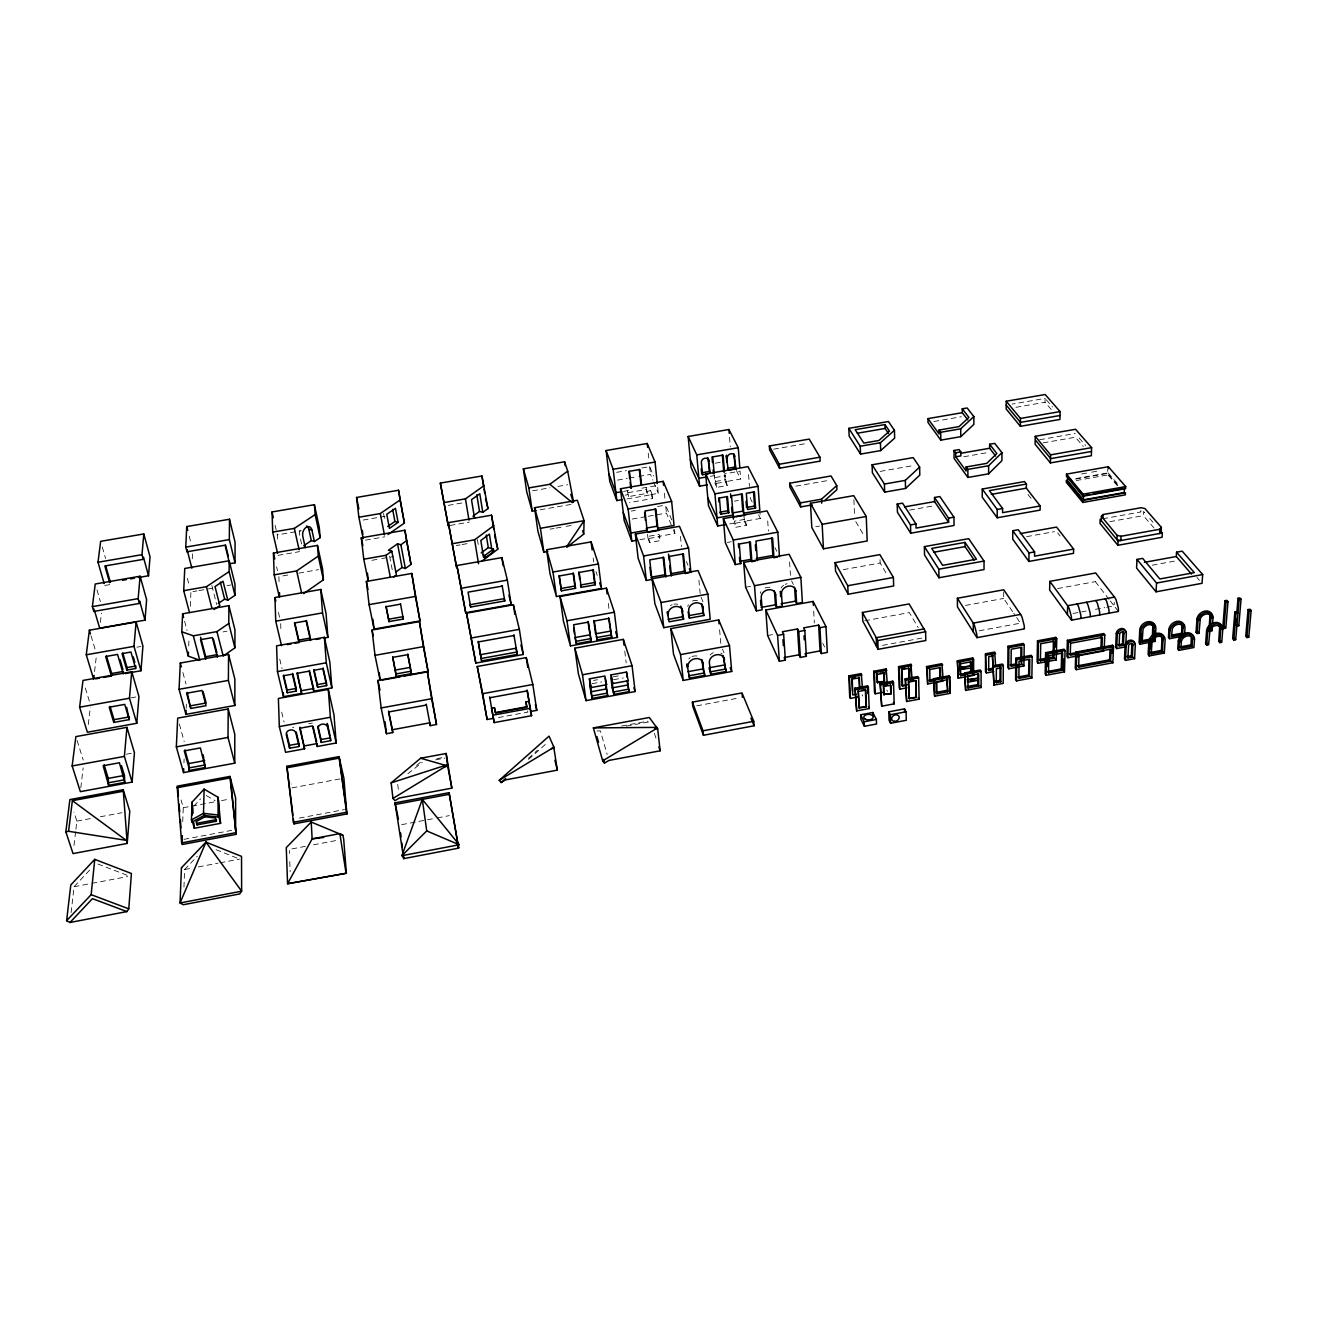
<?xml version="1.0" encoding="UTF-8"?>
<svg xmlns="http://www.w3.org/2000/svg" width="1317" height="1317" viewBox="0 0 1317 1317"><rect width="100%" height="100%" fill="white"/><g stroke="black" fill="none" stroke-linecap="round" stroke-linejoin="round"><path stroke-width="0.75" stroke-dasharray="5 3.75" d="M1012.625 611.631L1003.669 598.445L1003.702 591.514M1051.229 409.439L1045.023 402.294L1045.089 398.409L1012.049 404.105M183.968 887.115L184.61 869.516L197.237 856.33M1109.095 599.416L1095.382 581.637L1095.497 578.179M1117.82 485.183L1107.597 473.412L1107.762 469.313M1117.326 485.66L1108.009 474.91L1108.091 472.869L1074.293 478.861M183.952 762.922L184.117 759.036M186.191 708.233L186.356 704.134M188.71 646.021L189.039 637.922M190.339 606.314L190.916 591.992M192.266 558.869L192.496 553.255M182.717 821.726L183.277 807.716L181.055 799.946M1106.642 607.252L1114.1 605.869L1114.248 602.363M1102.872 518.75L1140.851 511.934L1141.049 507.72M1154.054 528.002L1143.337 515.638L1143.551 511.44L1144.703 512.757L1140.851 511.934M71.118 912.549L74.081 886.72L90.544 869.154M73.982 845.481L75.662 831.274M75.909 829.249L76.863 821.117L73.966 812.145M80.814 787.698L83.152 767.926M88.288 724.498L90.346 707.097M94.544 671.555L96.585 654.335M100.355 622.497L101.458 613.146M193.846 806.185L200.563 798.892M528.397 758.312L537.501 750.229M528.529 759.432L545.403 744.418M407.891 773.737L422.313 762.313M416.567 765.49L421.242 761.572M74.081 886.72L89.935 883.707M91.927 883.328L127.601 876.579M401.652 824.656L435.4 818.269M437.392 817.89L449.311 815.635M305.429 846.337L289.312 849.399L289.46 853.465M313.479 844.823L337.646 840.23M184.61 869.516L190.504 868.397M198.373 866.915L218.013 863.178M219.972 862.816L239.612 859.079M183.985 839.341L231.644 830.385M299.321 818.087L344.461 809.593M76.863 821.117L92.536 818.203M100.388 816.754L121.938 812.737M696.808 705.813L738.409 698.076M436.948 758.641L444.8 757.176M435.532 759.86L444.981 758.098M183.277 807.716L219.527 800.966M221.536 800.588L229.586 799.09M621.575 726.046L647.832 721.156M339.901 778.94L292.111 787.846L291.156 783.944M626.448 726.079L648.491 721.979M308.672 723.741L312.31 723.066M965.493 605.441L1003.669 598.445M1057.584 588.567L1095.382 581.637M593.572 680.445L597.441 679.737M613.278 676.823L619.072 675.769M592.024 683.688L601.688 681.91M613.64 679.704L623.287 677.942M882.505 645.379L924.122 637.691M498.369 717.551L527.87 712.102L526.619 706.785M979.189 630.794L1020.477 623.171L1013.744 613.278M1073.026 613.459L1086.113 611.039M1095.448 609.31L1104.782 607.598M767.646 635.518L773.507 634.448M1152.243 565.191L1175.768 560.877M126.35 754.213L132.408 753.11M864.709 620.768L909.339 612.586L918.212 627.649M130.86 697.895L136.902 696.808M745.636 587.234L751.513 586.18M843.292 569.652L880.151 563.018L887.428 575.381M1026.618 536.645L1054.473 531.64M1109.852 521.664L1143.337 515.638M639.881 539.707L647.98 538.291L649.594 542.505L660.41 540.596L659.142 534.439L648.343 536.348L649.594 542.505M674.452 529.5L674.864 533.55L658.73 536.381L660.41 540.596M729.733 523.87L733.75 523.162L735.693 527.294L746.41 525.401L745.093 519.293L734.392 521.17L735.693 527.294M743.94 515.21L744.401 521.269L760.386 518.454L759.794 510.37M649.149 538.455L659.982 536.546M735.363 523.244L746.097 521.351M1081.669 473.939L1089.686 472.507M1091.694 472.161L1099.728 470.745M1075.528 479.092L1107.597 473.412M136.886 647.174L140.919 646.466M222.968 631.913L226.952 631.205M727.346 542.439L731.281 541.731M815.717 526.767L819.618 526.076M909.586 510.107L933.868 505.81M1076.219 480.557L1108.009 474.91M631.32 511.078L635.354 510.37M657.545 506.502L663.587 505.432M1039.673 439.713L1075.199 433.507M192.924 591.629L196.924 590.938M198.933 590.576L212.959 588.123M226.985 585.67L231.002 584.978M282.859 575.908L290.794 574.508M298.729 573.125L318.582 569.652M371.937 560.318L379.806 558.935M381.765 558.589L393.569 556.531M456.275 545.551L460.176 544.876M462.119 544.53L469.906 543.164M550.062 529.154L554.111 528.446M556.12 528.084L564.219 526.668M566.244 526.323L572.302 525.253M795.814 486.154L829.266 480.293M880.184 471.387L913.339 465.592M963.781 456.752L988.902 452.357M1043.146 442.874L1075.331 437.244L1083.348 446.479M632.226 519.063L646.301 516.593M648.326 516.248L666.418 513.07L672.559 527.969M734.392 501.168L738.376 500.46M617.525 480.112L627.221 478.433M629.164 478.104L636.918 476.754M638.86 476.425L650.483 474.416L652.837 480.096M715.246 463.205L721.288 462.168M623.55 491.389L631.518 489.99M641.922 488.195L657.479 485.496L658.302 493.381L651.059 494.632L650.647 490.698L646.499 491.422L646.071 487.471L647.273 493.348L628.555 496.608L627.369 490.714L628.555 496.608M710.472 476.293L714.341 475.618L716.827 487.339L727.149 485.545L724.646 473.824L740.072 471.157L740.681 479.042L725.288 481.726L724.646 473.824M628.11 492.657L646.845 489.397M715.246 477.511L725.568 475.733M104.734 585.472L110.184 584.534M278.068 555.346L299.519 551.625M365.484 540.151L384.811 536.793M450.184 525.434L469.329 522.108M540.151 509.794L573.899 503.917M625.048 495.143L627.814 494.665M715.592 481.479L725.897 479.684M627.057 498.945L652.211 494.583L652.639 498.517L629.444 502.567M716.497 483.388L726.819 481.594M616.619 472.326L626.332 470.646M641.889 467.963L649.66 466.63L653.578 476.063M277.443 538.999L277.294 534.9L301.313 530.751M363.163 520.067L384.976 516.297M448.241 505.366L463.979 502.65M532.562 490.813L550.111 487.784M557.898 486.434L567.643 484.755M773.589 449.179L807.469 443.319M933.885 421.489L961.311 416.748M1015.901 407.315L1045.023 402.294M597.013 730.935L600.387 730.935L607.203 754.542M97.886 864.018L127.716 875.476M216.103 849.695L237.817 858.355M206.357 795.567L215.115 800.703M1046.34 399.841L1052.546 406.969M1149.757 518.569L1153.56 522.931M1079.133 438.018L1085.685 445.541M1108.091 472.869L1118.759 485.133M1196.939 577.439L1199.491 580.385M1028.001 494.451L1031.623 499.143M1057.683 532.858L1060.103 536.003M1110.346 601.029L1114.1 605.869M1115.17 607.269L1118.413 611.467M855.77 521.598L864.067 535.706M886.835 690.059L887.576 691.458M862.108 694.685L862.833 696.084M736.45 470.581L740.681 479.042M752.172 502.024L750.344 498.369L749.9 492.377M758.559 514.799L760.386 518.454M774.989 547.674L776.783 551.28M791.599 580.929L793.394 584.518M822.779 643.322L824.59 646.96M725.288 481.726L727.149 485.545M744.401 521.269L746.41 525.401M716.827 487.339L715.016 483.504L714.341 475.618M671.752 519.902L665.612 505.086L666.418 513.07M653.611 482.006L658.302 493.381M673.333 529.829L674.864 533.55M686.387 561.503L687.902 565.158M701.105 597.227L703.377 602.725M722.506 649.149L724.037 652.87M650.647 490.698L652.211 494.583M651.059 494.632L652.639 498.517M646.499 491.422L647.273 493.348M654.351 733.289L656.936 741.076M596.008 571.66L597.227 575.397M77.094 740.516L83.251 760.041M85.325 688.034L90 703.245M91.038 635.782L95.483 650.614M96.964 589.884L100.405 601.639M102.298 547.065L105.59 558.54M179.326 723.988L184.199 741.57M182.882 672.559L185.977 683.984M184.594 621.229L187.063 630.497M187.327 578.262L189.385 586.098M189.204 536.134L191.163 543.789M211.872 585.555L216.696 604.536M281.69 712.151L284.044 721.914M279.764 659.175L282.019 668.707M278.43 612.405L279.731 617.969M276.619 566.787L277.525 570.705M275.105 525.335L277.294 534.9M300.506 539.13L301.774 544.859M383.527 513.416L384.696 519.458M389.618 556.169L392.301 570.031M477.38 539.526L478.565 546.753M593.144 557.996L593.671 562.03M608.306 603.449L609.261 611.088M397.718 784.405L398.672 792.175M624.768 651.141L626.184 662.912M647.536 534.241L647.98 538.291M648.227 453.13L649.051 460.835M649.66 466.63L650.483 474.416M664.394 493.217L665.2 501.135M680.461 536.398L681.465 546.473M698.915 580.106L700.167 593.473M719.592 629.724L720.794 643.453M729.536 437.211L730.293 446.842M748.566 474.548L749.455 486.417M767.712 520.989L768.42 531.08M789.607 561.931L790.447 575.299M813.692 611.236L814.367 623.007M853.893 499.686L854.552 515.803M278.891 576.599L279.105 582.624M280.686 623.682L280.916 629.674M289.773 861.581L290.168 871.722M880.036 559.659L880.151 563.018M299.667 535.311A6.7 4.544 -73.4 0 1 300.852 528.759M292.555 727.231A4.856 3.951 -4.2 0 1 293.691 727.659M688.775 658.912A7.787 6.404 -20.9 0 1 690.256 657.595M692.018 656.607A7.787 6.404 -20.9 0 1 699.541 656.936M710.093 654.993A7.787 6.387 -21.8 0 1 713.353 652.705M720.843 653.034A7.787 6.387 -21.8 0 1 722.16 654.154M687.803 606.413A7.441 6.239 -21.9 0 1 688.379 604.766M692.512 601.029A7.441 6.239 -21.9 0 1 698.092 600.667M670.402 605.655A7.458 6.239 -21 0 1 672.098 604.717M673.975 604.157A7.458 6.239 -21 0 1 677.712 604.338M781.063 588.04A7.425 6.157 -25.8 0 1 783.549 585.258M785.245 584.32A7.425 6.157 -25.8 0 1 787.105 583.76M760.271 593.341A7.425 6.173 -25 0 1 760.88 591.679M765.045 587.958A7.425 6.173 -25 0 1 770.577 587.596"/><path stroke-width="1.5" d="M235.611 829.644L235.628 797.97L229.915 776.421L177.136 786.183L181.631 842.88L182.388 844.46L236.089 834.352L230.475 778.512M984.029 561.058L984.029 569.57L938.955 577.751L924.55 555.017L924.386 546.621L968.686 538.669L984.029 561.058L938.84 569.224L924.386 546.621M995.553 665.299L994.73 652.08L985.528 653.792L985.511 671.604L986.367 672.954L993.693 671.588M986.367 672.954L985.528 653.792M234.755 763.169L234.788 734.376L228.203 708.974L177.696 718.127L176.33 746.887L183.557 772.602L234.755 763.169L228.006 737.438L228.203 708.974M234.838 705.484L234.87 679.177L228.565 654.434L180.297 663.044L179.063 689.301L185.927 714.357L234.838 705.484L228.384 680.412L228.565 654.434M228.895 605.655L228.779 623.468L216.943 631.617L223.215 656.064L234.92 647.832L234.936 629.789L228.895 605.655L182.619 613.804L181.762 631.781L188.298 656.146L199.789 660.245L193.319 635.815L181.762 631.781M218.276 603.449L224.647 599.153L227.775 600.19L234.986 595.317L235.002 584.271L229.207 560.746L184.759 568.467L183.705 590.674L189.483 612.504M235.035 562.836L235.068 542.192L229.487 519.244L186.734 526.57L185.763 547.115L186.981 551.79L225.059 545.205L229.635 563.775L235.035 562.836L229.339 539.591L229.487 519.244M954.035 450.48L955.73 452.801L955.763 456.801L960.867 455.912L960.85 451.912L959.138 449.591L954.035 450.48L954.101 458.448L967.913 477.462L988.606 473.824L988.623 465.741L1001.957 452.653L994.73 443.385L989.643 444.257L989.643 448.257L995.619 456.011M993.248 655.882L988.721 656.739L988.705 670.518L993.199 669.678L992.376 654.533L993.94 685.103L1003.192 683.375L1003.307 665.447L1002.418 664.064L993.117 665.793L993.94 685.103M996.294 682.65L996.36 668.773L1000.92 667.917L1000.838 681.794L996.294 682.65L995.422 681.251L999.965 680.412L1000.838 681.794M997.183 517.762L997.216 509.481L982.252 489.035L1024.478 481.561L1026.42 484.047L1026.355 488.163L1040.167 505.958L1040.101 510.107L997.183 517.762L982.252 497.217L982.252 489.035M236.089 834.352L229.915 776.421M999.965 680.412L1000.047 666.55L1000.92 667.917M1001.957 452.653L1001.908 460.67L988.606 473.824M1026.42 484.047L989.396 490.615L1002.599 508.51L1002.583 512.659L1040.167 505.958M234.986 595.317L229.125 571.627L229.207 560.746M1006.237 401.224L1006.188 408.994L1020.379 426.313L1059.905 419.448L1060.086 411.579L1045.171 394.524L1006.237 401.224L1020.477 418.444L1020.379 426.313M1007.999 646.285L1007.818 667.423L1008.707 668.789L1023.918 665.925L1024.214 644.787L1023.309 643.437L1007.999 646.285L1008.871 647.635L1008.707 668.789M1073.635 549.09L1034.536 556.169L1034.602 551.905L1018.271 529.763L1012.789 530.751L1012.707 539.147L1028.873 561.437L1073.503 553.338L1073.635 549.09L1056.563 527.08L1020.247 533.615M1015.819 658.22L1015.588 679.49L1016.494 680.873L1031.853 677.975L1032.199 656.706L1031.293 655.339L1015.819 658.22L1016.724 659.587L1016.494 680.873M1020.774 659.685L1021.63 664.361L1011.044 666.336L1011.209 649.232L1021.844 647.256L1021.63 664.361M1020.807 658.023L1020.922 647.931M218.424 817.083L218.095 797.312L204.102 789.113L192.035 802.168L191.442 819.931L192.035 822.038L204.102 815.437L218.424 817.083L218.622 802.761M1028.873 561.437L1029.005 552.91L1012.789 530.751M216.367 821.248L216.4 819.635L197.073 823.257L197.023 824.886L216.367 821.248L215.478 817.989L204.958 816.77L196.101 821.61L197.023 824.886M1029.548 676.395L1029.812 659.191L1019.062 661.2L1018.864 678.403L1029.548 676.395L1028.643 675.028L1028.873 659.85M1037.5 640.803L1037.121 661.941L1038.026 663.291L1056.234 659.883L1056.761 638.729L1055.822 637.395L1037.5 640.803L1038.422 642.136L1038.026 663.291M1040.397 660.854L1040.71 643.733L1054.374 641.198L1053.962 658.302L1040.397 660.854L1039.475 659.504L1053.04 656.969L1053.962 658.302M1045.616 652.656L1045.171 673.925L1046.093 675.308L1064.482 671.851L1065.058 650.565L1064.12 649.215L1045.616 652.656L1046.554 654.022L1046.093 675.308M1047.673 666.451L1047.937 654.269M1049.83 581.357L1049.633 590.016L1071.511 620.159L1118.413 611.467A9.894 3.441 78.8 0 0 1118.232 607.68L1116.092 599.893A11.557 4.017 78.8 0 0 1114.478 597.095L1095.695 572.977L1049.83 581.357L1067.643 605.721A11.59 3.737 78.9 0 1 1069.206 608.536L1071.297 616.356A9.927 3.21 78.9 0 1 1071.511 620.159M1048.48 672.839L1048.859 655.636L1062.654 653.051L1062.193 670.271L1048.48 672.839L1047.558 671.472L1061.255 668.904L1062.193 670.271M191.442 819.931L203.509 813.33L204.102 789.113M184.923 749.9L188.726 763.564L189.236 770.461L205.287 767.498L203.131 754.756M204.102 815.437L204.135 813.824M205.287 767.498L200.382 747.924L184.248 750.888L188.611 766.527M204.958 816.77L204.991 815.157M1053.04 656.969L1053.123 653.644M1053.156 651.981L1053.452 639.864M1055.592 647.009L1055.822 637.395M205.715 656.722L205.65 659.191L200.513 639.683L212.317 637.593L217.354 657.101L217.404 654.631L205.715 656.722L200.596 637.23M567.051 547.148L583.744 534.093L584.073 520.676L577.34 500.279L534.521 507.72L537.929 531.278L543.855 552.169L547.79 551.461M1061.255 668.904L1061.7 651.685M1066.507 474.136L1066.441 476.178L1083.002 496.246L1125.607 488.656L1125.689 486.582L1108.338 466.728L1066.507 474.136L1083.068 494.171L1083.002 496.246M1063.856 658.879L1063.543 670.485L1064.482 671.851M1067.412 614.496L1067.643 605.721L1114.478 597.095M1104.288 646.91L1104.782 634.86L1103.794 633.543L1067.379 640.325L1066.935 656.36L1067.873 657.71L1104.123 650.927L1103.152 649.594M1067.873 657.71L1068.334 641.659L1067.379 640.325M1069.651 641.922L1070.589 643.256L1070.244 655.273L1076.187 654.154M1075.775 652.129L1075.265 668.279L1076.236 669.645L1112.832 662.764L1113.54 646.614L1112.536 645.264L1075.775 652.129L1076.73 653.495L1076.236 669.645M192.035 822.038L192.084 820.409L194.307 828.261L220.597 823.323L218.095 797.312M192.266 814.943L192.512 807.634M1077.948 657.101L1078.047 653.742L1079.018 655.092L1078.623 667.192L1110.593 661.183L1111.104 649.083L1079.018 655.092M1082.804 502.468L1082.87 500.394L1066.342 480.277L1066.293 482.318L1082.804 502.468L1125.327 494.863L1125.409 492.805L1082.87 500.394M1093.258 493.957L1124.405 488.393L1124.208 492.542L1083.397 499.834L1083.529 495.686L1078.623 489.759M189.236 770.461L189.286 768.98M190.751 708.464L186.602 693.236L202.011 690.454L206.078 705.698L190.751 708.464L187.244 692.462M1101.259 520.577L1101.424 516.363L1103.037 514.552L1141.049 507.72L1144.917 508.543L1161.38 527.376L1161.133 531.64L1159.586 533.517L1159.816 529.253L1161.38 527.376M1102.938 517.351L1103.037 514.552M1101.407 635.996L1100.93 648.013L1069.305 653.923M1108.255 468.77L1108.338 466.728M1101.983 647.338L1102.378 637.329L1070.589 643.256M183.557 772.602L183.721 768.733M185.927 714.357L186.109 710.275M188.298 656.146L188.463 652.096M181.993 839.719L182.158 835.719M1110.593 661.183L1109.605 659.817L1110.033 649.413M1112.19 653.331L1112.536 645.264M1101.424 516.363L1117.129 535.377L1116.948 539.641L1120.866 540.53L1121.047 536.266L1159.816 529.253M1117.903 545.287L1118.1 541.024L1100.156 519.244L1100.008 523.442L1117.903 545.287L1162.088 537.27L1162.335 533.006L1161.133 531.64M1125.788 644.902L1126.348 633.033L1125.344 631.716A4.856 3.688 -33 0 0 1120.997 628.571A4.856 3.688 -33 0 0 1116.289 633.395L1115.68 647.24L1116.668 648.573L1125.689 646.877L1124.702 645.56M1116.668 648.573L1117.277 634.712L1116.289 633.395M186.981 551.79L187.08 549.699L191.887 568.22M1119.582 634.415L1119.055 646.137L1123.483 645.297L1123.977 632.983A2.354 1.794 -33 0 0 1119.713 633.773L1118.594 633.098M1123.483 645.297L1122.496 643.98L1122.973 631.666M1125.13 645.1L1124.471 659.027L1125.492 660.377L1134.596 658.665L1135.32 644.737L1134.283 643.387A4.906 3.704 -32.9 0 0 1129.904 640.243A4.906 3.704 -32.9 0 0 1125.13 645.1L1126.15 646.449L1125.492 660.377M1127.912 657.924L1128.603 645.495A2.387 1.794 -32.8 0 1 1132.916 644.688L1132.39 657.084L1127.912 657.924L1126.891 656.574L1131.369 655.734L1132.39 657.084M1131.369 655.734L1131.879 643.338M1176.558 552.202L1194.321 572.632L1159.816 578.97L1142.662 558.375L1136.999 559.412L1136.571 568.055L1156.046 591.81L1202.042 583.316L1202.668 574.558L1182.205 551.164L1176.558 552.202L1176.295 556.515L1191.49 574.08M1154.844 626.974A8.083 6.108 -33.5 0 0 1147.683 621.739A8.083 6.108 -33.5 0 0 1139.781 629.789L1139.106 642.861L1140.127 644.178L1155.124 641.379L1155.882 628.291A8.1 6.108 -33.5 0 0 1148.704 623.056A8.1 6.108 -33.5 0 0 1140.802 631.09L1140.127 644.178M1141.213 638.943L1141.51 633.296M1142.119 642.153L1143.008 629.427A6.009 4.527 -33.5 0 1 1148.622 624.752A6.009 4.527 -33.5 0 1 1153.824 627.402L1153.313 640.062L1142.119 642.153L1141.098 640.836L1150.416 639.091M1164.063 638.58A8.165 6.124 -33.4 0 0 1156.836 633.329A8.165 6.124 -33.4 0 0 1148.852 641.428L1148.128 654.582L1149.165 655.932L1164.31 653.084L1165.117 639.914A8.182 6.141 -33.4 0 0 1157.89 634.662A8.182 6.141 -33.4 0 0 1149.906 642.762L1149.165 655.932M1150.367 648.754L1150.679 643.075M1151.19 653.89L1152.128 641.083A6.075 4.56 -33.4 0 1 1157.791 636.391A6.075 4.56 -33.4 0 1 1163.043 639.041L1162.483 651.767L1151.19 653.89L1150.153 652.541L1161.429 650.417L1162.483 651.767M1152.391 636.852L1152.787 626.102A6.009 4.527 -33.5 0 0 1152.293 625.015M1156.046 591.81L1156.54 583.052L1136.999 559.412M1154.416 634.448L1154.63 630.711M1161.429 650.417L1161.989 637.708A6.058 4.56 -33.4 0 0 1159.536 635.189M1183.934 626.563A8.083 6.042 -34 0 0 1176.871 621.361A8.083 6.042 -34 0 0 1168.953 629.361L1168.459 637.362L1169.512 638.679L1182.584 636.226M1169.512 638.679L1170.006 630.678A8.083 6.058 -34 0 1 1177.925 622.661A8.083 6.058 -34 0 1 1185.004 627.88L1184.592 633.889M1193.268 636.457A8.165 6.075 -33.8 0 0 1185.3 633.131A8.165 6.075 -33.8 0 0 1178.287 640.967L1177.76 649.018L1178.83 650.368L1193.926 647.52L1194.503 639.469L1193.4 638.136M1178.83 650.368L1179.357 642.301A8.165 6.075 -33.8 0 1 1187.374 634.218A8.165 6.075 -33.8 0 1 1194.503 639.469M1182.666 634.564L1182.962 626.991A6.009 4.494 -34 0 0 1177.826 624.357A6.009 4.494 -34 0 0 1172.212 628.999L1171.521 636.654L1182.666 634.564L1181.612 633.263L1181.909 625.69A5.992 4.494 -34 0 0 1180.608 623.764M1181.283 642.054L1180.872 648.31L1192.115 646.203L1192.445 638.58A6.058 4.511 -33.8 0 0 1187.259 635.946A6.058 4.511 -33.8 0 0 1181.579 640.622L1181.283 642.054L1180.213 640.721M1192.115 646.203L1191.029 644.869L1191.358 637.263A6.058 4.511 -33.8 0 0 1190.058 635.321M1212.315 626.974L1212.035 630.728L1210.125 631.073L1211.014 616.751A6.025 4.478 -34.6 0 0 1205.911 614.101A6.025 4.478 -34.6 0 0 1200.264 618.76L1199.03 633.164L1197.12 633.51L1196.05 632.209L1196.972 619.122A8.1 6.025 -34.6 0 1 1204.94 611.088A8.1 6.025 -34.6 0 1 1211.936 616.34L1213.023 617.624L1212.595 623.237M1197.12 633.51L1198.058 620.422A8.1 6.042 -34.6 0 1 1206.026 612.389A8.1 6.042 -34.6 0 1 1213.023 617.624M1219.838 642.647L1220.777 628.242A6.091 4.511 -34.5 0 0 1215.64 625.575A6.091 4.511 -34.5 0 0 1209.928 630.267L1208.627 644.754L1206.701 645.116L1205.615 643.799L1206.586 630.629A8.182 6.058 -34.5 0 1 1214.653 622.529A8.182 6.058 -34.5 0 1 1221.682 627.797L1222.802 629.114L1221.764 642.301L1219.838 642.647L1218.719 641.33L1219.657 626.925A6.075 4.494 -34.5 0 0 1218.373 624.966M128.77 908.845L131.42 873.5L94.758 859.359L70.789 884.975L66.607 920.715L69.982 922.476L126.893 911.594L128.77 908.845L91.153 894.671L66.607 920.715M1206.701 645.116L1207.689 631.946A8.182 6.058 -34.5 0 1 1215.772 623.846A8.182 6.058 -34.5 0 1 1222.802 629.114M1209.187 627.929L1209.911 615.451A6.009 4.478 -34.6 0 0 1207.557 612.948M1211.228 625.69L1210.932 629.427L1212.035 630.728M127.206 843.423L129.774 811.288L123.222 789.723L69.883 799.584L65.85 831.801L73.028 853.597L127.206 843.423L123.222 789.723M132.095 782.1L134.433 752.731L126.926 727.346L75.876 736.615L72.155 765.967L80.353 791.649L132.095 782.1L124.391 756.402L126.926 727.346M136.787 723.28L138.927 696.446L131.766 671.719L83.004 680.428L79.613 707.196L87.383 732.236L136.787 723.28L129.461 698.224L131.766 671.719M125.214 673.563L140.968 670.748L142.927 646.104L136.112 621.986L89.375 630.217L86.263 654.796L93.639 679.21L94.1 675.374M145.002 620.142L146.615 599.729L140.112 576.22L95.236 584.007L92.371 606.643L93.787 611.434L139.487 603.433L139.684 601.145L145.002 620.142L99.68 628.127L94.626 611.022M138.499 577.505L148.525 575.759L150.039 556.877L143.8 533.945L100.652 541.336L98.001 562.26L104.158 583.546M1050.406 462.925L1050.571 454.859L1035.244 436.306L1075.561 429.276L1091.628 447.632L1091.365 455.715L1050.406 462.925L1035.113 444.273L1035.244 436.306M1222.834 627.205L1224.942 600.7L1226.868 600.338L1227.987 601.622L1225.831 628.143L1223.937 628.489L1222.834 627.205L1224.728 626.843M1223.937 628.489L1226.061 601.968L1224.942 600.7M135.667 668.509L135.881 666.007L127.025 667.587L126.794 670.09L135.667 668.509L130.943 652.03L122.02 653.627L126.794 670.09M1234.869 612.043L1236.021 613.36L1237.947 612.998L1236.811 611.681L1234.869 612.043L1232.646 638.712L1233.782 640.029L1235.692 639.667L1239.149 599.548L1238.013 598.264L1239.923 597.918L1241.058 599.186L1238.803 625.707L1236.91 626.069L1235.79 624.768M1233.782 640.029L1236.021 613.36M1235.955 622.727L1236.301 618.661M1236.811 612.537L1238.013 598.264M104.076 764.716L108.274 778.38L108.587 785.344L124.769 782.347L124.424 775.4L121.477 765.654M129.214 719.625L124.736 704.397L109.196 707.196L113.772 722.424L129.214 719.625L126.646 707.377M109.657 582.674L104.85 565.981L143.273 559.346L143.454 557.223L148.525 575.759M124.769 782.347L119.435 762.773L103.17 765.753L108.587 785.344M140.968 670.748L133.988 646.334L136.112 621.986M139.487 603.433L138.153 598.642L140.112 576.22M143.273 559.346L141.989 554.671L143.8 533.945M1248.072 609.59L1245.734 636.259L1246.87 637.576L1248.779 637.214L1251.15 610.528L1249.998 609.228L1248.072 609.59L1249.224 610.89L1246.87 637.576M113.772 722.424L114.036 719.675L110.052 706.373M91.153 894.671L94.758 859.359M103.516 677.448L111.418 676.033L111.682 673.514L106.496 655.981M65.85 831.801L68.583 831.29L72.369 800.67L123.09 791.287M93.787 611.434L94.067 609.129M401.866 855.704L422.313 799.386L459.205 844.74L401.866 855.704L426.724 830.912L422.313 799.386M566.623 546.72L584.073 520.676L540.431 528.298L534.521 507.72M69.982 922.476L92.453 898.655L126.893 911.594M342.799 835.192L311.207 822.055L286.266 847.638L287.567 883.74L346.371 873.237L343.688 839.094L342.799 835.192L339.852 833.612L312.145 838.863L287.567 883.74L346.371 873.237M905.553 488.442L919.793 475.091L919.628 467.074L913.158 457.608L872.101 464.786L872.381 472.754L884.662 492.13L905.553 488.442L905.339 480.376L919.628 467.074M962.266 412.698L927.942 418.625L928.008 422.494L940.815 440.141L960.768 436.668L973.872 424.387L973.856 416.584L967.139 407.974L962.25 408.813L962.266 412.698L967.814 419.909M962.25 408.813L968.9 417.423L959.039 426.593L939.087 430.05L940.717 432.272L960.719 428.799L973.856 416.584M499.225 780.306L551.477 748.698L553.7 746.706L549.041 736.154L499.225 780.306L501.118 782.545L505.53 779.878L557.354 770.132L553.7 746.706M824.771 500.493L836.937 489.628L836.756 485.627L831.043 475.964L789.657 483.207L789.904 487.175L800.654 506.93L812.145 504.905M880.678 450.595L894.655 438.117L894.441 430.297L888.432 421.522L848.823 428.354L849.152 436.125L860.544 454.102L880.678 450.595L880.431 442.726L894.441 430.297M501.118 782.545L505.679 778.512M789.657 483.207L800.407 502.896L821.512 499.176L836.756 485.627M391.149 782.874L420.633 758.23L446.167 753.489L451.846 788.142L399.38 798.003L394.985 800.67L392.976 798.431L391.149 782.874L447.467 764.683L446.167 753.489M491.702 548.563L489.397 534.126L480.82 540.48L483.569 557.321L485.282 557.815L493.793 551.411L493.414 549.041L488.294 547.609L481.182 552.926M481.726 561.256L497.777 549.173L491.521 515.194L448.307 522.684L456.637 567.528L448.307 522.684M483.174 554.951L484.903 555.445L493.414 549.041M452.521 543.674L474.581 539.822L494.023 525.483M523.359 468.852L528.841 487.916L549.864 484.294L567.693 471.14L564.598 461.79L523.359 468.852L526.718 491.817L532.216 511.177L536.184 510.486M396.071 571.841L402.047 567.512L405.373 568.483L411.003 564.417L404.895 530.224L361.286 537.813L363.772 559.198L368.2 581.044M472.935 516.231L479.52 511.457L482.796 512.329L487.948 508.592L481.94 475.964L440.339 483.092L448.274 525.763L440.339 483.092M393.553 577.076L396.401 575.002L391.808 551.197L388.466 550.226L397.536 543.789L400.878 544.761L406.558 540.711L404.895 530.224M363.772 559.198L386.046 555.297L391.808 551.197M444.241 502.518L465.461 498.847L484.277 485.496M303.667 593.605L323.406 579.793L322.566 568.96L317.463 545.419L273.426 553.058L274.183 574.854L279.27 596.7M388.071 534.504L404.401 523.063L398.541 490.253L356.561 497.464L358.882 517.235L363.163 538.554M387.692 526.504L394.935 521.466L398.129 522.355L395.462 508.296L386.737 514.305L389.453 528.413L398.129 522.355M274.183 574.854L296.654 570.919L318.27 556.103L317.463 545.419M358.882 517.235L380.3 513.548L400.088 499.966L398.541 490.253M213.98 609.541L219.824 605.573L215.017 586.575L223.034 581.241L227.775 600.19M303.717 545.748L311.306 540.612L314.401 541.534L320.113 537.682L319.323 527.64L314.401 504.691L272.043 511.951L272.718 532.101L277.624 553.403M183.705 590.674L206.407 586.707L229.125 571.627M272.718 532.101L294.333 528.38L315.142 514.585L314.401 504.691M392.976 798.431L445.097 766.708L447.731 766.214L447.467 764.683M602.692 760.847L655.109 729.338L657.677 728.861L660.146 750.805L608.898 760.436L604.487 763.103L602.692 760.847L593.358 727.906L649.297 717.485L657.677 728.861M395.232 804.489L449.344 794.299L449.081 792.686L395.034 802.86L403.71 858.635L458.629 848.132L449.081 792.686M888.81 711.822L904.499 708.875L906.063 711.773L906.294 720.3L890.605 723.263L889.074 720.35L888.81 711.822L890.341 714.736L890.605 723.263M346.437 809.231L343.885 778.199L339.029 756.617L286.843 766.28L293.411 822.269L293.987 823.882L347.062 813.89L339.49 758.707M890.341 714.736L906.063 711.773M860.676 714.769L864.182 721.782L876.365 719.477L876.529 724.004L864.38 726.293L860.857 719.28L860.676 714.769L872.792 712.497L876.365 719.477M877.138 682.041L884.53 681.432L877.517 682.733L876.842 673.761L877.517 682.733M959.747 662.402L959.78 667.406L970.859 666.089L970.859 668.114L959.797 669.415L960.653 675.769L965.987 674.765M959.78 667.406L970.859 666.089M855.029 688.231L867.623 685.894L868.364 687.293L869.204 708.546L856.676 710.9L855.029 688.231L856.676 710.9M880.2 683.539L892.761 681.185L893.535 682.601L894.177 703.854L881.699 706.192L880.2 683.539L881.699 706.192M905.306 678.848L917.834 676.51L918.624 677.909L919.101 699.162L906.656 701.517L905.306 678.848L906.656 701.517M961.575 669.085L965.114 668.41M855.754 689.664L868.364 687.293M880.958 684.955L893.535 682.601M906.096 680.247L918.624 677.909M1016.724 659.587L1032.199 656.706M1046.554 654.022L1065.058 650.565M593.358 727.906L657.183 727.379M861.795 690.092L865.713 690.124L866.388 706.768L859.293 708.102L858.223 690.75L859.293 708.102M883.394 686.058L890.868 685.433L891.148 693.779L883.674 694.388L883.394 686.058L886.934 685.383M910.245 681.037L913.8 680.379M551.477 748.698L554.078 748.221M858.585 691.458L865.713 690.124M908.862 682.074L915.957 680.741L916.352 697.384L909.29 698.718L908.483 681.366L909.29 698.718M993.989 667.176L1003.307 665.447M933.555 678.716L949.145 675.802L949.969 677.201L950.15 693.335L934.642 696.249L933.555 678.716L934.642 696.249M964.686 672.905L980.227 669.991L981.083 671.39L981.099 687.523L965.641 690.421L964.686 672.905L965.641 690.421M959.83 674.386L968.686 672.74M987.849 669.151L992.343 668.312M1010.172 664.986L1015.456 663.998M1118.067 644.803L1122.496 643.98M1172.328 634.992L1181.612 633.263M856.182 694.273L852.675 694.915L852.28 679.078L859.342 677.778L859.82 688.791M905.207 668.476L901.684 669.135L902.145 685.663L907.397 684.692M934.362 680.115L949.969 677.201M965.542 674.288L981.083 671.39M1076.73 653.495L1113.54 646.614M902.145 685.663L906.03 685.713M939.663 667.801L939.828 678.14L929.16 680.132L929.95 681.515L935.284 680.51M1196.05 632.209L1197.943 631.847L1199.03 633.164M947.614 679.687L936.782 681.712L936.98 693.796L947.763 691.771L946.791 678.288L947.763 691.771M967.073 674.485L967.929 675.884L978.712 673.86L978.729 685.943L967.995 687.968L967.155 686.569L977.872 684.544L978.729 685.943M862.52 688.396L861.236 673.58L848.757 675.901L849.728 697.006L850.436 698.405L857.515 697.072M887.329 683.77L886.127 668.954L873.698 671.258L874.488 692.363L875.212 693.763L882.275 692.446M912.055 679.144L910.952 664.328L898.556 666.632L899.165 687.754L899.923 689.137L906.969 687.82M942.939 677.07L941.968 663.669L926.542 666.55L927.645 683.951L943.005 681.07L942.198 679.704M958.332 678.206L973.642 675.341L973.592 659.307L972.753 657.94L957.377 660.805L958.332 678.206L957.377 660.805M883.674 694.388L891.148 693.779M967.106 679.523L978.284 678.206L978.301 680.231L967.534 682.255L967.534 680.231L978.284 678.206M692.396 702.126L703.015 730.803L753.736 721.304L754.098 725.782L703.443 735.281L692.841 706.554L692.396 702.126L741.998 692.923L753.736 721.304M970.695 680.889L974.284 680.214M936.008 681.992L936.173 692.38L946.939 690.355M1017.959 677.02L1028.643 675.028M1109.605 659.817L1077.668 665.809L1078.623 667.192M1179.802 646.976L1191.029 644.869M858.931 707.377L866.388 706.768M908.911 698.01L916.352 697.384M1205.615 643.799L1207.524 643.437M1218.719 641.33L1220.645 640.967M181.631 842.88L235.414 832.756M293.411 822.269L346.569 812.26L347.062 813.89M489.611 696.858L494.221 722.605L531.591 715.691L527.014 689.993M976.951 637.658L1024.363 628.884A9.943 2.963 79 0 0 1024.099 625.081L1022.058 617.229A11.623 3.457 79 0 0 1020.576 614.397L1003.719 589.786L957.377 598.264L957.459 606.907L976.951 637.658A9.976 2.716 79 0 0 976.671 633.856L974.662 625.97A11.655 3.177 79 0 0 973.263 623.106L957.377 598.264M177.071 787.731L229.915 777.952M286.908 767.795L339.144 758.115L339.029 756.617M1226.061 601.968L1227.987 601.622M1239.149 599.548L1241.058 599.186M848.757 675.901L849.465 677.284L861.96 674.962M873.698 671.258L874.422 672.641L886.884 670.32M898.556 666.632L899.313 668.015L911.726 665.711M1008.871 647.635L1024.214 644.787M1038.422 642.136L1056.761 638.729M855.457 677.728L851.934 678.387L852.511 691.244M880.365 673.102L884.25 673.135L884.53 681.432M877.204 674.452L884.25 673.135M901.684 669.135L909.092 668.509L909.372 679.539M986.384 655.142L995.603 653.43M926.542 666.55L927.333 667.917L942.774 665.036M958.2 662.171L973.592 659.307M1068.334 641.659L1104.782 634.86M928.929 668.131L929.736 669.497L940.453 667.505L940.601 677.514M1249.224 610.89L1251.15 610.528M574.854 648.178L582.493 674.781L632.061 665.711L635.123 691.557L586.016 700.628L578.361 673.678L574.854 648.178L623.336 639.371L632.061 665.711M532.825 684.511L526.257 657.595L477.231 666.501L482.697 693.68L532.825 684.511L536.793 710.34L530.603 711.493L527.376 690.849L489.858 697.747M426.346 705.056L388.548 711.987L392.746 732.565L386.474 733.717L381.156 707.953L377.93 680.412L427.317 671.44L436.52 724.482L430.28 725.634L426.264 704.134M605.573 685.07L607.631 695.557L592.238 698.405L589.407 678.848L604.882 676.016L606.61 684.708L591.119 687.556L590.098 684.033M627.057 681.119L629.147 691.59L613.788 694.421L611.072 674.88L626.497 672.049L628.258 680.724L612.8 683.556L611.714 680.066M1156.54 583.052L1202.668 574.558M108.274 778.38L124.424 775.4M188.726 763.564L204.728 760.617M687.787 671.703L702.949 668.921L704.743 675.391L689.532 678.189L686.997 663.883L687.392 667.801M724.152 665.019L709.023 667.801L710.818 674.271L725.996 671.472L723.461 657.183A7.787 6.387 -21.8 0 0 723.066 655.57M298.959 743.611L299.091 746.492L289.575 748.254L289.46 745.356L298.959 743.611L296.21 732.071M321.249 742.426L321.052 739.545L330.518 737.8L330.715 740.664L321.249 742.426L318.138 728.927A4.856 3.967 -5.4 0 1 322.023 724.185A4.856 3.967 -5.4 0 1 327.67 727.182L330.715 740.664M528.792 701.319L525.845 701.862L527.096 707.163L495.587 712.974L494.468 707.641L491.521 708.184L494.221 722.605M923.958 628.933L876.249 637.708L876.562 646.466M606.083 688.989L590.724 691.82L592.238 698.405M610.973 678.057L612.207 687.869L627.534 685.038M304.441 745.916L317.068 743.595L317.249 746.476L336.181 742.986L333.975 714.835L328.295 689.417L278.381 698.471L279.336 726.589L285.608 752.32L304.606 748.813L300.029 727.264M392.746 732.565L392.4 729.717L429.836 722.819L430.28 725.634M799.139 654.779L784.175 657.529L785.376 660.163L779.368 661.266L767.646 635.518L765.786 610.018L813.149 601.425L825.957 626.579L827.323 652.425L821.347 653.528L820.047 650.927L818.631 625.114L803.568 627.863L804.819 630.431L806.366 656.278L800.374 657.397L799.139 654.779L797.526 628.966L782.43 631.732L783.648 634.317L785.376 660.163M820.047 650.927L805.115 653.676L806.366 656.278M862.421 612.471L877.813 640.556L925.621 631.748L925.785 640.523L878.126 649.33L862.767 621.114L862.421 612.471L909.125 603.943L925.621 631.748M1020.576 614.397L973.263 623.106L973.296 631.88M107.829 782.891L124.028 779.894M188.561 768.009L204.612 765.045M688.791 674.386L689.301 675.72L704.513 672.921M710.587 671.802L725.782 669.003M591.909 695.936L607.318 693.104M612.207 687.869L613.475 691.968L628.851 689.12M492.97 715.197L530.438 708.283M683.21 680.428L731.709 671.489L729.503 645.643L718.72 619.912L670.83 628.604L673.497 654.105L683.21 680.428L680.56 654.598L670.83 628.604M477.231 666.501L487.125 719.51L493.348 718.374M301.642 693.368L296.983 673.333L309.166 671.143L313.742 691.178L331.868 687.886L329.843 662.089L324.377 637.313L276.586 645.84L277.459 671.588L283.468 696.66L301.642 693.368L297.313 672.707M663.735 627.682L710.192 619.253L707.888 594.099L698.026 570.557L652.129 578.756L654.845 603.581L663.735 627.682L661.052 602.528L652.129 578.756M794.349 587.184A7.425 6.157 -25.8 0 1 794.694 588.765L795.468 601.178L796.653 603.565L802.382 602.528L800.868 577.356L789.113 554.292L743.677 562.408L745.636 587.234L756.402 610.858L762.164 609.82L761.242 597.391A7.441 6.173 -25 0 1 768.025 589.786A7.441 6.173 -25 0 1 775.697 594.79L776.553 607.203L782.298 606.166L781.475 593.737L780.306 591.366L780.668 596.683M848.148 594.23L893.667 585.966L893.403 577.455L879.871 554.622L835.126 562.655L835.538 571.051L848.148 594.23L847.753 585.719L835.126 562.655M392.713 656.739L396.368 676.378L411.381 673.645L411.184 672.345M481.347 659.619L481.61 660.904L517.268 654.434L516.89 652.03L516.001 648.227L480.409 654.681L478.153 641.33M591.119 641.033L588.419 622.101L573.619 624.768L576.039 642.449L576.402 643.7L591.119 641.033L587.909 621.525M596.617 638.712L597.013 639.963L611.697 637.296L608.536 617.805M382.16 680.099L400.138 676.839M404.138 676.098L428.107 671.752L419.399 621.591L372.053 630.053L374.999 655.339L380.169 680.461M475.816 663.093L523.261 654.483L519.359 629.345L513.383 604.799L466.514 613.179L475.816 663.093L466.514 613.179M570.475 645.923L617.459 637.395L614.364 612.24L606.413 588.172L560.005 596.469L563.478 621.295L570.475 645.923L566.985 620.768L560.005 596.469M1144.44 562.343L1176.295 556.515M279.336 726.589L330.386 717.255L328.295 689.417M381.156 707.953L431.647 698.718L427.317 671.44M765.786 610.018L777.59 635.42L783.648 634.317M797.526 628.966L798.777 631.551L804.819 630.431M818.631 625.114L819.931 627.682L825.957 626.579M72.155 765.967L124.391 756.402M176.33 746.887L228.006 737.438M680.56 654.598L729.503 645.643M965.032 542.406L931.728 548.399L942.643 565.339L976.457 559.215L965.032 542.406L965.065 546.621L974.185 560.104M933.753 552.251L965.065 546.621M79.613 707.196L129.461 698.224M179.063 689.301L228.384 680.412M277.459 671.588L326.287 662.797L324.377 637.313M661.052 602.528L707.888 594.099M743.677 562.408L754.509 585.703L800.868 577.356M374.999 655.339L423.383 646.631L419.399 621.591M471.486 637.971L519.359 629.345M566.985 620.768L614.364 612.24M514.19 635.485L478.351 641.939L481.61 660.904M847.753 585.719L893.403 577.455M1029.005 552.91L1034.602 551.905M114.036 719.675L129.445 716.892M190.866 705.764L206.143 702.998L203.114 691.59M668.131 619.385L682.65 616.751L683.605 619.188L669.052 621.822L667.34 611.763L667.735 615.566M688.462 615.697L702.949 613.08L703.953 615.5L689.417 618.134L688.083 611.895M395.38 670.073L410.344 667.357L407.76 654.022M589.67 634.893L574.986 637.543L576.402 643.7M610.199 631.172L595.547 633.823L593.802 620.472M296.243 688.429L296.374 691.079L287.287 692.726L287.172 690.075L296.243 688.429L292.72 673.415M326.451 682.963L326.649 685.597L317.578 687.244L317.397 684.61L326.451 682.963L323.093 667.933M1118.1 541.024L1162.335 533.006M301.511 690.717L313.578 688.528L309.462 670.518M761.061 607.417L775.417 604.816L776.553 607.203M781.146 603.779L795.468 601.178M395.89 673.975L410.92 671.242L410.344 667.357M516.89 652.03L481.199 658.5L480.409 654.681M576.072 641.313L590.806 638.63M611.401 634.909L596.7 637.56L596.305 636.325M897.206 504.082L910.524 524.923L915.973 523.952L916.056 528.101L948.602 522.306L948.553 518.141L934.51 497.48L939.828 496.542L953.969 517.186L954.051 525.467L910.722 533.22L897.437 512.264L897.206 504.082L902.54 503.143L915.973 523.952M948.553 518.141L953.969 517.186M997.216 509.481L1002.599 508.51M1083.068 494.171L1125.689 486.582M388.959 621.608L388.647 619.237L402.986 616.669L403.331 619.039L388.959 621.608L386.013 606.742L400.467 604.174M560.779 588.534L574.854 586.032L575.562 588.32L561.437 590.839L558.968 575.529M595.268 584.797L594.543 582.526L580.484 585.028L581.192 587.316L595.268 584.797L593.374 569.915L579.217 572.434L581.192 587.316M1085.471 495.34L1089.357 494.649M504.773 600.947L504.23 598.626L470.136 604.701L470.613 607.038L504.773 600.947L502.156 585.621M111.682 673.514L123.485 671.407M298.943 642.531L298.811 640.095L310.384 638.021L310.549 640.457L306.137 620.933L294.448 622.99L298.943 642.531L295.074 643.223M651.899 579.464L649.758 559.89L663.801 557.404L665.859 576.961L664.986 574.722L651.059 577.208L651.899 579.464L646.318 580.451L638.119 558.26L635.387 534.093L679.473 526.323L688.561 547.987L690.915 572.483L689.4 568.829M670.551 573.718L684.445 571.249L685.35 573.488L689.054 572.829M739.495 557.453L739.808 561.355L750.855 559.379L751.892 561.602L755.579 560.943M773.968 557.651L772.881 555.445L756.353 558.408L757.407 560.614L755.958 541.04L772.618 538.077L773.968 557.651L777.639 556.992M95.614 678.848L99.565 678.156M287.336 644.606L291.205 643.914M316.327 639.42L320.196 638.729M324.048 638.037L327.917 637.346L326.056 613.623L320.772 589.473L274.94 597.556L275.747 621.196L281.525 645.643M374.077 629.098L420.008 620.9L411.76 573.455L366.373 581.456L369.089 604.635L374.077 629.098L372.909 619.303M465.708 612.734L511.194 604.602L507.358 580.122L501.859 557.601L456.917 565.52L465.708 612.734L456.917 565.52M556.449 596.519L601.49 588.469L598.395 563.972L591.103 541.896L546.588 549.732L550.029 573.899L556.449 596.519L552.992 572.039L546.588 549.732M779.466 556.663L777.837 532.167L767.021 510.914L723.346 518.602L725.387 542.785L735.298 564.565L740.829 563.577L739.281 544.003L750.41 542.028L751.892 561.602M823.438 548.81L867.179 540.991L866.257 516.478L853.712 495.653L810.465 503.275L811.815 527.458L823.438 548.81L822.154 524.298L810.465 503.275M623.254 512.494L630.876 533.056L647.091 530.191L645.001 510.98L655.866 509.086L657.891 528.298L674.057 525.45L671.637 501.398L663.192 481.347L620.488 488.755L624.176 520.478L631.798 541.139L635.848 540.431M733.421 519.112L731.544 495.85L742.294 493.974L743.776 513.186L759.794 510.37L758.065 486.302L747.974 466.646L705.682 473.972L708.48 505.712L717.716 525.977L725.733 524.578M904.647 506.88L934.576 501.579L948.602 522.306M86.263 654.796L133.988 646.334M193.319 635.815L216.943 631.617M275.747 621.196L322.533 612.899L320.772 589.473M369.089 604.635L415.398 596.436L411.76 573.455M461.493 588.255L507.358 580.122M552.992 572.039L598.395 563.972M635.387 534.093L643.585 555.972L688.561 547.987M723.346 518.602L733.306 540.052L777.837 532.167M822.154 524.298L866.257 516.478M991.322 494.369L1026.355 488.163M502.419 586.065L468.078 592.156L470.613 607.038M620.488 488.755L628.127 509.004L671.637 501.398M705.682 473.972L714.95 493.842L758.065 486.302M955.73 452.801L960.85 451.912M961.064 453.246L989.643 448.257M92.371 606.643L138.153 598.642M955.763 456.801L966.135 471.025L966.118 466.975L986.812 463.354L996.821 453.542L989.643 444.257M728.828 512.79L727.873 510.733L719.839 512.148L720.794 514.19L728.828 512.79L727.494 496.558L719.411 497.974L720.794 514.19M755.579 508.082L754.394 491.85L746.327 493.266L747.562 509.498L755.579 508.082L754.559 506.057L746.558 507.457L746.097 501.382M872.101 464.786L884.415 484.047L905.339 480.376M966.118 466.975L967.863 469.379L988.623 465.741M1050.571 454.859L1091.628 447.632M657.051 526.207L646.285 528.117L647.898 532.282L658.714 530.389L657.051 526.207L655.24 508.955M735.857 516.807L744.78 515.227L742.788 511.144L732.12 513.021L731.659 507.259M1090.92 451.566L1050.736 458.629L1035.722 440.405M701.237 468.737L701.599 472.819L709.336 471.486L710.225 473.379L708.266 459.221A3.984 3.474 -26.2 0 0 707.591 457.542M727.346 468.358L735.051 467.025L735.989 468.901L728.268 470.251L726.342 456.094A3.984 3.457 -27.5 0 1 726.408 455.172M848.823 428.354L860.248 446.233L880.431 442.726M1020.477 418.444L1060.086 411.579M701.599 472.819L702.488 474.729L708.299 473.708M621.64 491.718L615.912 492.706L608.849 473.659M706.603 476.968L698.866 478.301L690.306 459.617M769.342 445.986L779.302 464.243L819.948 457.197L820.145 461.115L779.565 468.177L769.605 449.871L769.342 445.986L809.247 439.104L819.948 457.197M1059.987 415.514L1020.428 422.378L1006.221 405.126M122.465 580.287L126.481 579.595M130.482 578.887L134.499 578.196M657.282 483.537L655.043 462.053L647.207 443.483L606.083 450.529L609.771 481.446L616.833 500.592L622.299 499.653M739.775 467.239L738.261 447.714L728.91 429.507L688.149 436.487L691.03 467.403L699.59 486.187L707.311 484.854M606.083 450.529L613.162 469.28L655.043 462.053M688.149 436.487L696.742 454.875L738.261 447.714M884.975 424.568L855.194 429.688L863.82 443.088L878.933 440.471L889.452 431.169L884.975 424.568L885.09 428.453L888.448 433.425M98.001 562.26L141.989 554.671M185.763 547.115L229.339 539.591M857.334 433.244L885.09 428.453M323.636 837.48L312.145 838.863L311.207 822.055M203.509 813.33L217.865 814.993M68.583 831.29L126.267 840.361L72.369 800.67M1117.129 535.377L1121.047 536.266M492.081 550.934L493.793 551.411M420.633 758.23L444.833 765.177L445.097 766.708M306.581 525.993A6.7 4.544 -73.4 0 1 308.804 529.187L311.931 530.109L314.401 541.534M426.724 830.912L459.205 844.74M549.864 484.294L572.401 502.699M1237.684 624.423L1238.803 625.707M1247.643 635.897L1248.779 637.214M1234.556 638.35L1235.692 639.667M1210.01 616.8L1211.113 618.101M1219.756 628.275L1220.875 629.592M1209.039 629.773L1210.125 631.073M1198.882 618.875L1199.968 620.175M1208.512 630.382L1209.615 631.699M1196.972 619.122L1198.058 620.422M1206.586 630.629L1207.689 631.946M1073.734 483.833L1067.61 476.425L1067.511 480.524L1083.397 499.834M1182.024 627.04L1183.078 628.341M1191.473 638.613L1192.56 639.93M1168.953 629.361L1170.006 630.678M1178.287 640.967L1179.357 642.301M1152.918 627.452L1153.955 628.752M1162.104 639.058L1163.174 640.391M1154.087 640.062L1155.124 641.379M1163.257 651.75L1164.31 653.084M1139.781 629.789L1140.802 631.09M1148.852 641.428L1149.906 642.762M1123.039 632.275L1124.043 633.592M1131.945 643.964L1132.982 645.297M1133.575 657.315L1134.596 658.665M1111.828 661.397L1112.832 662.764M927.942 418.625L939.136 433.984L939.087 430.05M1055.312 658.533L1056.234 659.883M1023.029 664.575L1023.918 665.925M1030.948 676.592L1031.853 677.975M970.859 668.114L970.464 672.411M972.802 673.975L973.642 675.341M980.243 686.124L981.099 687.523M950.15 693.335L949.145 675.802M936.173 692.38L936.98 693.796M915.957 680.741L915.957 696.677M918.311 697.763L919.101 699.162M893.42 702.438L894.177 703.854M868.463 707.114L869.204 708.546M733.882 453.871A3.984 3.457 -27.5 0 1 734.079 454.76L735.989 468.901M794.694 588.765L795.88 591.135L796.653 603.565M774.198 590.823A7.425 6.173 -25 0 1 774.561 592.403L775.697 594.79M734.063 517.12L733.092 515.062L717.024 517.894L707.772 497.711M739.808 561.355L740.829 563.577M730.178 667.768L731.709 671.489M750.97 718.193L754.098 725.782M701.846 603.877A7.441 6.239 -21.9 0 1 702.241 605.458L703.953 615.5M723.461 657.183L725.996 671.472M710.818 674.271L709.336 662.632A7.803 6.404 -21.7 0 1 716.366 654.763A7.803 6.404 -21.7 0 1 724.548 659.833M680.609 606.166A7.458 6.239 -21 0 1 681.893 609.129L683.605 619.188M701.796 659.471A7.787 6.404 -20.9 0 1 702.208 661.101L704.743 675.391M654.615 727.857L655.109 729.338M658.862 746.904L660.146 750.805M570.771 494.336L573.274 502.007M582.624 530.669L583.744 534.093M599.663 582.871L600.881 586.608M615.615 631.765L617.459 637.395M633.889 687.754L635.123 691.557M611.697 637.296L609.096 618.364L594.329 621.031L597.013 639.963M628.703 690.223L629.147 691.59M605.557 681.202L606.61 684.708M607.631 695.557L605.178 678.321M89.375 630.217L90.478 633.921M111.418 676.033L105.64 656.524L117.559 654.417L123.255 673.925M611.072 674.88L612.8 683.556M120.077 659.718L122.925 669.448M122.794 652.952L127.025 667.587M133.264 656.87L134.828 662.352M105.64 565.701L110.43 582.377M596.947 736.615L598.56 742.294M603.4 759.316L604.487 763.103M589.407 678.848L591.119 687.556M180.297 663.044L181.334 666.863M218.457 815.486L220.597 823.323M182.619 613.804L183.606 617.508M186.734 526.57L187.722 530.405M213.37 639.041L216.893 652.689M206.407 586.707L212.004 608.553M220.367 582.114L224.647 599.153M228.779 623.468L234.92 647.832M554.901 760.205L557.354 770.132M225.536 544.975L228.285 556.103M286.843 766.28L292.95 815.124M485.611 498.913L487.948 508.592M495.669 540.48L497.777 549.173M508.889 595.086L511.194 604.602M520.956 644.918L523.261 654.483M535.377 704.513L536.793 710.34M286.678 733.816L289.46 745.356M289.575 748.254L286.332 734.771A4.873 3.967 -4.3 0 1 290.168 730.013A4.873 3.967 -4.3 0 1 295.881 733.009L299.091 746.492M287.287 692.726L283.254 675.802L292.407 674.156L296.374 691.079M517.268 654.434L513.893 634.876M530.603 711.493L531.591 715.691M304.606 748.813L299.733 728.268L312.475 725.93L317.249 746.476M283.599 675.061L287.172 690.075M274.94 597.556L275.813 601.26M273.426 553.058L274.792 558.951M313.166 726.803L316.623 741.734M294.778 622.546L298.811 640.095M317.957 726.079L321.052 739.545M272.043 511.951L273.343 517.696M306.433 620.472L309.956 636.078M327.077 723.362A4.84 3.951 -5.4 0 1 327.456 724.334L330.073 735.874M313.989 669.579L317.397 684.61M317.578 687.244L313.726 670.32L322.846 668.674L326.649 685.597M330.386 717.255L336.181 742.986M296.654 570.919L301.577 592.782M326.287 662.797L331.868 687.886M294.333 528.38L299.091 549.683M305.314 547.691L302.778 536.233A6.7 4.527 -73.4 0 1 306.071 527.36A6.7 4.527 -73.4 0 1 311.931 530.109M322.533 612.899L327.917 637.346M318.27 556.103L323.406 579.793M308.804 529.187L311.306 540.612M315.142 514.585L320.113 537.682M403.051 855.474L403.71 858.635L402.755 850.733M395.034 802.86L398.409 819.026M377.93 680.412L379.954 690.19M366.373 581.456L368.019 589.506M372.053 630.053L373.221 635.782M388.581 711.048L392.4 729.717M361.286 537.813L362.866 545.65M356.561 497.464L358.866 508.938M386.062 606.232L388.647 619.237M386.046 555.297L390.309 577.159M400.483 603.68L403.331 619.039M380.3 513.548L384.432 534.85M411.381 673.645L407.76 654.681L392.664 657.397L396.368 676.378M567.693 471.14L573.537 501.991M458.036 844.971L458.629 848.132L449.344 794.299M400.878 544.761L405.373 568.483M392.647 509.416L394.935 521.466M397.536 543.789L402.047 567.512M406.558 540.711L411.003 564.417M447.731 766.214L451.846 788.142M415.398 596.436L420.008 620.9M423.383 646.631L428.107 671.752M431.647 698.718L436.52 724.482M400.088 499.966L404.401 523.063M482.697 693.68L487.125 719.51M494.468 707.641L495.291 712.563L526.619 706.785L525.845 701.862M474.581 539.822L478.532 563.676M465.461 498.847L469 520.166M474.564 518.305L471.502 499.67L479.8 493.76L482.796 512.329M476.803 494.748L479.52 511.457M484.903 555.445L485.282 557.815M486.253 534.982L488.294 547.609M491.521 515.194L493.694 528.924M494.632 534.817L495.241 538.735M481.94 475.964L483.471 485.529M484.08 489.348L484.689 493.184M501.859 557.601L503.127 565.652M339.852 833.612L345.959 872.562M513.383 604.799L514.865 614.348M526.257 657.595L527.771 667.406M528.841 487.916L532.216 511.177M540.431 528.298L543.855 552.169M561.437 590.839L559.363 575.957L573.553 573.438L575.562 588.32M582.493 674.781L586.016 700.628M573.669 628.011L574.459 633.74M339.144 758.115L346.569 812.26M573.109 573.027L574.854 586.032M564.598 461.79L565.108 465.609M578.756 572.022L579.743 579.447M589.934 685.943L590.46 689.861M591.103 541.896L592.123 549.946M592.88 569.52L594.543 582.526M613.475 691.968L613.788 694.421M606.413 588.172L607.121 593.901M623.336 639.371L624.06 645.248M626.497 672.049L627.139 677.234M627.55 680.741L628.407 687.77M400.615 832.937L401.092 836.888M401.8 842.831L402.278 846.782M293.428 819.19L293.987 823.882M613.162 469.28L616.833 500.592M362.373 530.455L362.85 534.472M367.443 573.175L368.134 579.085M379.23 672.575L379.922 678.485M385.058 721.765L386.474 733.717M628.127 509.004L631.798 541.139M631.32 488.13L629.411 471.272L639.881 469.478L641.511 484.442M628.884 471.239L629.724 478.713M630.152 482.466L630.777 488.064M643.585 555.972L646.318 580.451M644.606 512.757L645.445 520.429M639.305 469.445L640.951 484.393M649.989 567.429L650.845 575.249M647.207 443.483L647.618 447.352M663.142 557.14L664.986 574.722M671.423 575.973L669.415 556.4L683.441 553.914L685.35 573.488M668.542 554.177L669.135 560.054M669.744 565.915L670.337 571.776M663.192 481.347L663.587 485.298M689.301 675.72L689.532 678.189M681.893 609.129L682.65 616.751M703.015 730.803L703.443 735.281M689.417 618.134L688.676 610.512A7.458 6.239 -21.9 0 1 695.36 602.89A7.458 6.239 -21.9 0 1 703.229 607.878M682.716 553.65L684.445 571.249M702.208 661.101L702.949 668.921M702.241 605.458L702.949 613.08M696.742 454.875L699.59 486.187M702.488 474.729L701.385 462.432A4 3.474 -26.1 0 1 704.957 458.234A4 3.474 -26.1 0 1 709.155 461.098M708.266 459.221L709.336 471.486M718.72 619.912L719.066 623.846M192.035 802.168L192.99 813.264M193.813 822.631L194.307 828.261M714.193 473.741L712.744 456.9L723.099 455.106L724.498 471.963M712.003 456.9L712.481 462.514M713.123 469.988L713.452 473.725M714.95 493.842L717.716 525.977M718.638 497.974L718.983 502.024M726.704 496.558L727.873 510.733M722.342 455.106L723.724 471.947M742.13 694.388L742.376 697.335M177.746 788.274L178.388 796.192M179.046 804.111L179.705 812.013M180.363 819.931L181.022 827.85M181.664 835.768L182.388 844.46M730.556 493.826L730.869 497.661M733.306 540.052L735.298 564.565M726.342 456.094L726.852 462.234M734.079 454.76L735.051 467.025M738.409 543.773L738.722 547.674M728.91 429.507L729.223 433.359M741.455 493.875L742.788 511.144M754.509 585.703L756.402 610.858M749.505 541.797L750.855 559.379M760.535 600.322L760.93 605.639M755.349 544.728L755.777 550.588M753.522 491.867L754.559 506.057M327.456 724.334L327.67 727.182M771.663 537.863L772.881 555.445M777.59 635.42L779.368 661.266M774.561 592.403L775.417 604.816M782.973 639.667L783.368 645.626M779.302 464.243L779.565 468.177M313.578 688.528L313.742 691.178M798.777 631.551L800.374 657.397M800.407 502.896L800.654 506.93M804.045 635.798L804.275 639.782M813.149 601.425L813.363 605.359M819.931 627.682L821.347 653.528M821.512 499.176L821.726 503.209M849.465 677.284L850.436 698.405M858.98 677.07L859.458 688.1M865.351 689.417L866.026 706.06M864.182 721.782L864.38 726.293M860.248 446.233L860.544 454.102M867.623 685.894L867.936 693.615M874.422 672.641L875.212 693.763M872.792 712.497L872.908 715.493M279.5 592.666L279.648 596.683M283.32 692.66L283.468 696.66M877.813 640.556L878.126 649.33M883.888 672.444L884.168 680.741M883.756 686.766L884.053 695.096M886.127 668.954L886.325 674.699M892.761 681.185L892.893 685.054M884.415 484.047L884.662 492.13M890.49 684.725L890.769 693.071M899.313 668.015L899.923 689.137M904.499 708.875L904.598 712.283M902.079 669.826L902.54 686.371M908.714 667.818L908.993 678.848M910.524 524.923L910.722 533.22M910.952 664.328L911.282 677.761M927.333 667.917L927.645 683.951M929.736 669.497L929.95 681.515M934.51 497.48L934.576 501.579M940.717 432.272L940.815 440.141M938.84 569.224L938.955 577.751M960.719 428.799L960.768 436.668M960.653 675.769L960.57 663.752L971.255 661.76L971.288 671.769M960.192 668.081L960.208 670.09M967.929 675.884L967.995 687.968M972.753 657.94L972.802 671.966M970.415 662.072L970.431 665.414M967.863 469.379L967.913 477.462M977.856 674.156L977.872 684.544M1199.82 616.158A6.009 4.478 -34.6 0 1 1200.775 614.973M1150.35 623.6A6.009 4.527 -33.5 0 1 1151.47 624.159M1117.277 634.712A4.856 3.688 -33 0 1 1122.002 629.888A4.856 3.688 -33 0 1 1126.348 633.033M1127.829 643.634A2.387 1.794 -32.9 0 1 1128.208 643.157M1126.15 646.449A4.906 3.704 -32.8 0 1 1130.924 641.577A4.906 3.704 -32.8 0 1 1135.32 644.737M688.001 666.55A7.803 6.42 -20.9 0 1 694.997 658.681A7.803 6.42 -20.9 0 1 703.245 663.752M668.246 614.199A7.474 6.256 -21 0 1 674.897 606.577A7.474 6.256 -21 0 1 682.848 611.565M727.28 457.97A4 3.474 -27.5 0 1 730.869 453.772A4 3.474 -27.5 0 1 735.018 456.62M781.475 593.737A7.441 6.157 -25.8 0 1 788.274 586.131A7.441 6.157 -25.8 0 1 795.88 591.135M1080.911 618.414A9.91 3.26 78.9 0 0 1080.697 614.611L1078.607 606.808A11.59 3.803 78.9 0 0 1077.026 603.993M1086.41 602.264A11.573 3.852 78.8 0 1 1087.99 605.063L1090.097 612.882A9.91 3.309 78.8 0 1 1090.311 616.669M1095.777 600.536A11.573 3.918 78.8 0 1 1097.374 603.334L1099.497 611.137A9.91 3.358 78.8 0 1 1099.679 614.94M1105.128 598.807A11.557 3.967 78.8 0 1 1106.741 601.606L1108.865 609.409A9.894 3.408 78.8 0 1 1109.062 613.195M181.45 867.755L180.05 902.968L183.31 904.73L239.694 893.93L241.637 891.181L241.521 856.379L205.962 842.139L181.45 867.755M205.962 842.139L180.05 902.968L241.637 891.181L205.962 842.139M894.523 721.354A3.951 3.095 -26.2 0 0 899.067 716.563A3.951 3.095 -26.2 0 0 892.663 716.316A3.951 3.095 -26.2 0 0 894.523 721.354M865.236 719.181A4.741 2.766 -1.6 0 0 873.122 717.683A4.741 2.766 -1.6 0 0 867.162 714.505A4.741 2.766 -1.6 0 0 865.236 719.181"/></g></svg>
